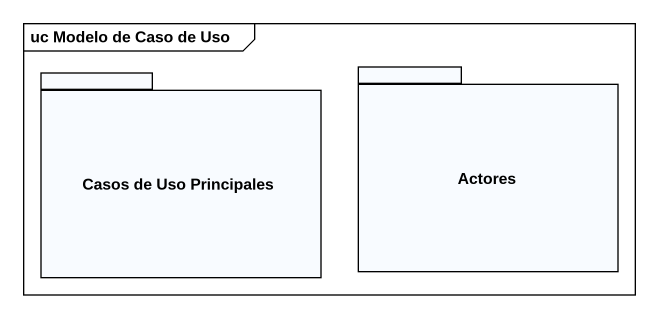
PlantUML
@startuml
mainframe uc Modelo de Caso de Uso
package "Casos de Uso Principales" as Casos_de_Uso_Principales {
}
package Actores {
}
@enduml
